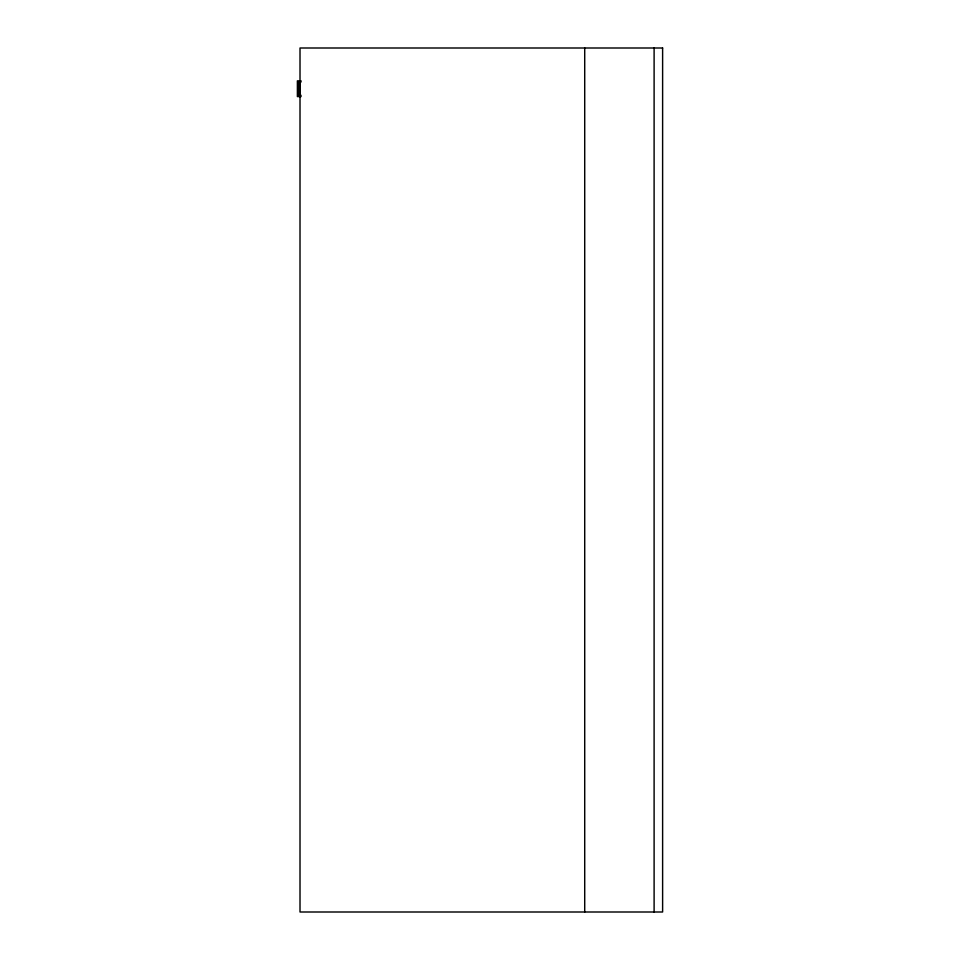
<?xml version="1.0" encoding="UTF-8"?>
<svg xmlns="http://www.w3.org/2000/svg" width="960" height="960" viewBox="0 0 960 960"><rect width="100%" height="100%" fill="white"/><g stroke="black" fill="none" stroke-linecap="round" stroke-linejoin="round"><path stroke-width="1.44" d="M299.784 95.316L299.784 81.96M301.104 80.856L297.384 80.856L297.384 96.576L301.104 96.576M301.104 81.96L298.548 81.96L298.548 95.316L301.104 95.316M654.108 48L654.108 912M584.712 48L584.712 912M662.616 48L300.012 48L300.012 912L662.616 912L662.616 48"/></g></svg>
